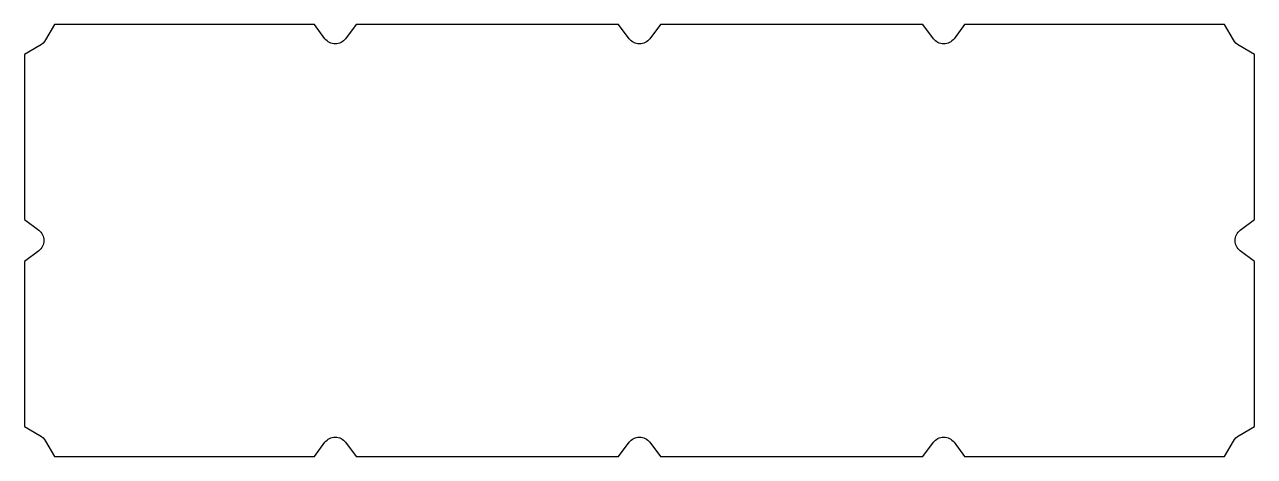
# Model space of a CAD drawing. Header units: millimetres. Extents: x -376 to 5, y -129 to 4.
import ezdxf

# ---------------------------------------------------------------- set-up
doc = ezdxf.new("R2010")
doc.units = ezdxf.units.MM
doc.layers.get('0').update_dxf_attribs({"linetype": 'CONTINUOUS'})

msp = doc.modelspace()

# ---------------------------------------------------------------- linework, layer by layer
msp.add_lwpolyline([(0.6, -59.23), (5, -55.93), (5, -4.79), (0.32, -2.02, -0.125968), (-1.52, -0.18), (-4.29, 4.5), (-84.88, 4.5), (-88.18, 0.1, -0.5), (-94.57, 0.1), (-97.88, 4.5), (-179.25, 4.5), (-182.55, 0.1, -0.5), (-188.95, 0.1), (-192.25, 4.5), (-273.63, 4.5), (-276.93, 0.1, -0.5), (-283.32, 0.1), (-286.62, 4.5), (-367.21, 4.5), (-369.98, -0.18, -0.125968), (-371.82, -2.02), (-376.5, -4.79), (-376.5, -55.93), (-372.1, -59.23, -0.5), (-372.1, -65.63), (-376.5, -68.93), (-376.5, -120.06), (-371.82, -122.83, -0.125968), (-369.98, -124.67), (-367.21, -129.35), (-286.62, -129.35), (-283.32, -124.95, -0.5), (-276.93, -124.95), (-273.63, -129.35), (-192.25, -129.35), (-188.95, -124.95, -0.5), (-182.55, -124.95), (-179.25, -129.35), (-97.88, -129.35), (-94.57, -124.95, -0.5), (-88.18, -124.95), (-84.88, -129.35), (-4.29, -129.35), (-1.52, -124.67, -0.125968), (0.32, -122.83), (5, -120.06), (5, -68.93), (0.6, -65.63, -0.5)], format="xyb", close=True)

doc.saveas('drawing.dxf')
